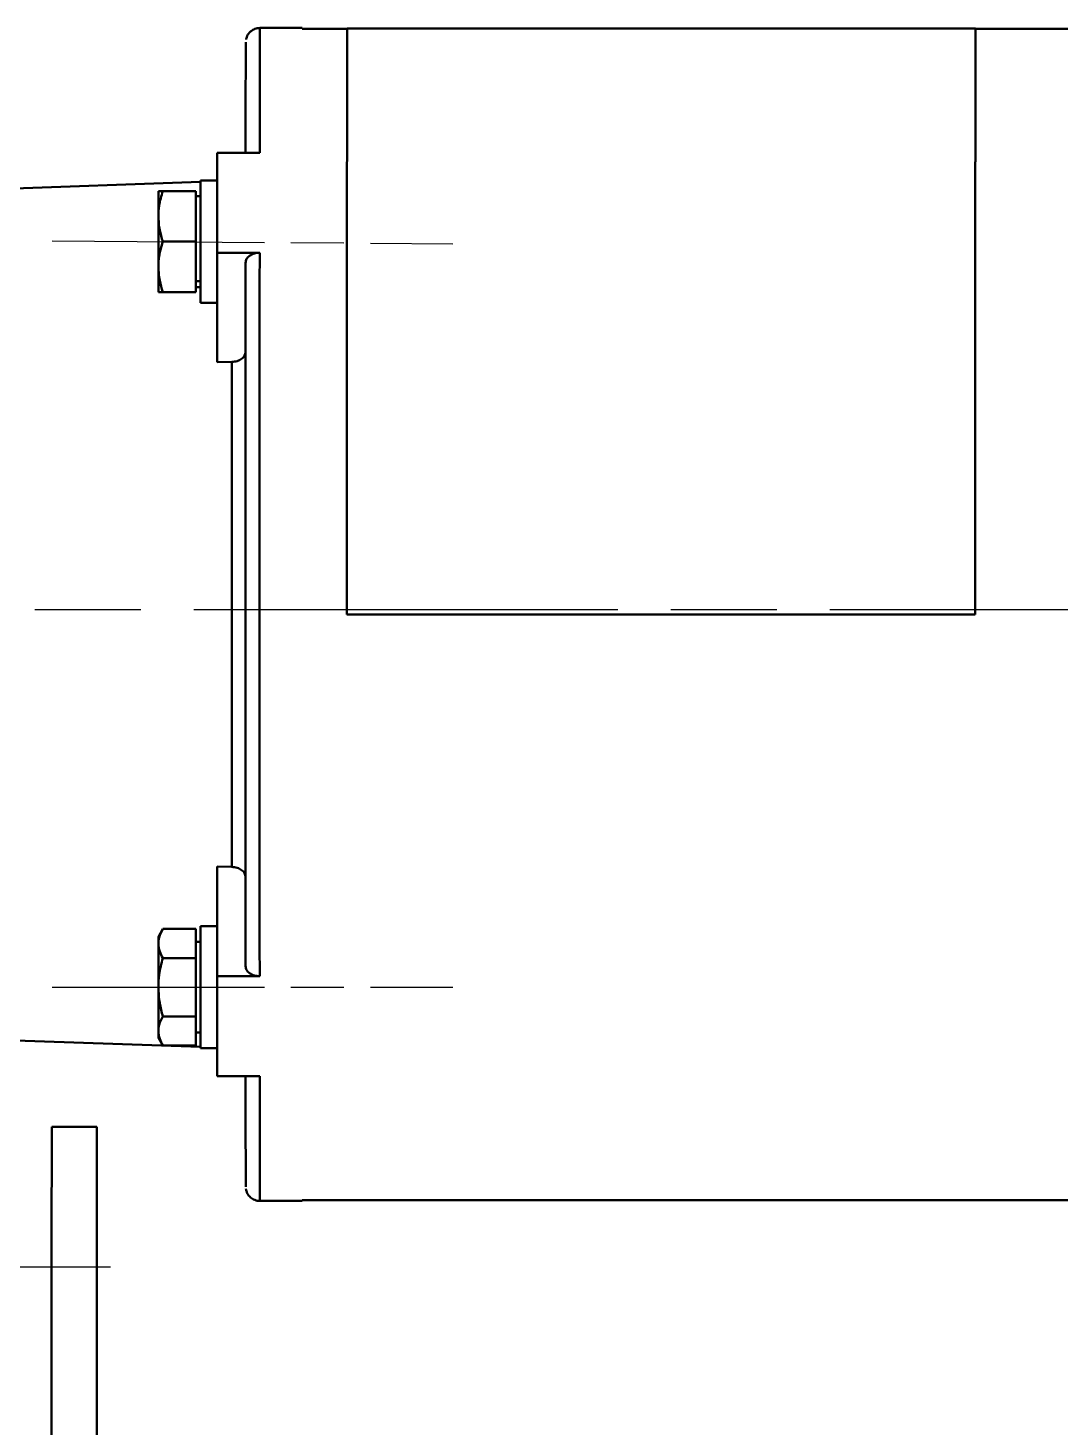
# Model space of a CAD drawing. Header units: millimetres. Extents: x 32504 to 36677, y 41990 to 42879.
# Drawn here: x 33156.43 to 33185.63, y 42759.3 to 42798.9 of the extents above; entities that cross this region are included whole.
import ezdxf

# ---------------------------------------------------------------- set-up
doc = ezdxf.new("R2010")
doc.units = ezdxf.units.MM
doc.linetypes.add('AM_ISO08W050', pattern=[18, 12, -1.5, 3, -1.5])
doc.linetypes.add('AM_ISO08W050x2', pattern=[9, 6, -0.75, 1.5, -0.75])
doc.layers.add('Duong_tam', color=4, linetype='AM_ISO08W050', lineweight=25)
doc.layers.add('Net_dam', color=7, linetype='Continuous', lineweight=50)

msp = doc.modelspace()

# ---------------------------------------------------------------- linework, layer by layer
at = {"layer": 'Duong_tam', "linetype": 'AM_ISO08W050x2'}
for p, q in [((33157.1159, 42792.8722), (33168.4535, 42792.7939)), ((33157.1158, 42771.7479), (33168.4517, 42771.7479)), ((33158.7622, 42763.826), (33147.9955, 42763.826))]:
    msp.add_line(p, q, dxfattribs=at)
at = {"layer": 'Duong_tam'}
msp.add_line((33227.1216, 42782.4288), (33147.2449, 42782.4288), dxfattribs=at)
at = {"layer": 'Net_dam'}
for p, q in [((33164.1902, 42798.8997), (33162.9902, 42798.8997)), ((33165.46, 42798.8783), (33164.1902, 42798.8783)), ((33183.2402, 42798.8834), (33165.4602, 42798.8834)), ((33196.8764, 42798.8783), (33183.2402, 42798.8783)), ((33161.7849, 42795.3664), (33162.9849, 42795.3664)), ((33161.307, 42794.5413), (33154.3902, 42794.2997)), ((33161.7844, 42794.5787), (33161.3072, 42794.5787)), ((33161.1798, 42794.2803), (33160.2438, 42794.2803)), ((33161.1798, 42794.2803), (33161.1794, 42792.8515)), ((33161.1806, 42794.2803), (33161.1798, 42794.2803)), ((33161.3066, 42794.1374), (33161.1802, 42794.1374)), ((33161.1807, 42794.1374), (33161.1806, 42794.2803)), ((33161.1794, 42792.8515), (33160.2433, 42792.8515)), ((33161.1794, 42792.8515), (33161.1798, 42791.4228)), ((33162.9835, 42792.538), (33161.7835, 42792.538)), ((33161.785, 42789.4374), (33161.7835, 42792.538)), ((33161.1798, 42791.4228), (33160.2438, 42791.4228)), ((33161.1798, 42791.4228), (33161.1806, 42791.4228)), ((33161.3065, 42791.7379), (33161.1799, 42791.7379)), ((33161.1802, 42791.5656), (33161.3066, 42791.5656)), ((33161.1806, 42791.4228), (33161.1807, 42791.5656)), ((33161.3072, 42791.1243), (33161.7842, 42791.1243)), ((33162.199, 42789.4477), (33161.785, 42789.4374)), ((33165.4516, 42782.2997), (33183.2316, 42782.2997)), ((33183.2316, 42782.2997), (33183.2316, 42782.2997)), ((33161.7835, 42772.0615), (33161.785, 42775.1621)), ((33161.785, 42775.1621), (33162.199, 42775.1517)), ((33160.2442, 42773.3977), (33160.1166, 42773.1767)), ((33161.1802, 42773.3977), (33160.2442, 42773.3977)), ((33161.1802, 42773.3977), (33161.1795, 42772.5728)), ((33161.1805, 42773.0338), (33161.1802, 42773.3977)), ((33161.7842, 42773.4751), (33161.3072, 42773.4751)), ((33161.3066, 42773.0338), (33161.1802, 42773.0338)), ((33161.1795, 42772.5728), (33160.2435, 42772.5728)), ((33161.1795, 42772.5728), (33161.1795, 42770.923)), ((33161.7835, 42772.0615), (33162.9835, 42772.0615)), ((33161.1795, 42770.923), (33160.2435, 42770.923)), ((33161.1795, 42770.923), (33161.1802, 42770.0981)), ((33161.1802, 42770.462), (33161.3066, 42770.462)), ((33161.1802, 42770.0981), (33161.1805, 42770.462)), ((33154.3902, 42770.2997), (33161.307, 42770.0582)), ((33160.1166, 42770.3192), (33160.2442, 42770.0981)), ((33161.1802, 42770.0981), (33160.2442, 42770.0981)), ((33161.3072, 42770.0207), (33161.7844, 42770.0207)), ((33162.9849, 42769.233), (33161.7849, 42769.233)), ((33158.3714, 42767.7947), (33157.1014, 42767.7947)), ((33158.3714, 42767.7947), (33158.3714, 42723.6587)), ((33162.9902, 42765.6997), (33164.1902, 42765.6997)), ((33164.1902, 42765.7211), (33214.0712, 42765.7211))]:
    msp.add_line(p, q, dxfattribs=at)
for points in [[(33162.9902, 42798.8997), (33162.9896, 42798.8631), (33162.9891, 42798.7533), (33162.9885, 42798.5708), (33162.9879, 42798.3166), (33162.9874, 42797.9915), (33162.9869, 42797.5972), (33162.9863, 42797.1354), (33162.9858, 42796.608), (33162.9854, 42796.0175), (33162.9849, 42795.3664)], [(33162.5853, 42795.3664), (33162.5855, 42795.7115), (33162.586, 42796.2829), (33162.5865, 42796.7931), (33162.587, 42797.2399), (33162.5875, 42797.6213), (33162.588, 42797.9357), (33162.5885, 42798.1816), (33162.5891, 42798.3581), (33162.5896, 42798.4643), (33162.5902, 42798.4996)], [(33165.4516, 42782.2997), (33165.4517, 42783.3843), (33165.4517, 42784.4643), (33165.4518, 42785.535), (33165.4519, 42786.5919), (33165.4521, 42787.6304), (33165.4523, 42788.646), (33165.4525, 42789.6345), (33165.4528, 42790.5915), (33165.4531, 42791.5131), (33165.4534, 42792.3952), (33165.4538, 42793.2341), (33165.4541, 42794.0261), (33165.4545, 42794.768), (33165.455, 42795.4564), (33165.4554, 42796.0885), (33165.4559, 42796.6616), (33165.4564, 42797.1732), (33165.4569, 42797.621), (33165.4574, 42798.0033), (33165.458, 42798.3183), (33165.4585, 42798.5647), (33165.4591, 42798.7415), (33165.4596, 42798.8479), (33165.4602, 42798.8834)], [(33183.2404, 42798.8783), (33183.2402, 42798.8834), (33183.2396, 42798.8479), (33183.2391, 42798.7415), (33183.2385, 42798.5647), (33183.238, 42798.3183), (33183.2374, 42798.0033), (33183.2369, 42797.621), (33183.2364, 42797.1732), (33183.2359, 42796.6616), (33183.2354, 42796.0885), (33183.235, 42795.4564), (33183.2345, 42794.768), (33183.2341, 42794.0261), (33183.2338, 42793.2341), (33183.2334, 42792.3952), (33183.2331, 42791.5131), (33183.2328, 42790.5915), (33183.2325, 42789.6345), (33183.2323, 42788.646), (33183.2321, 42787.6304), (33183.2319, 42786.5919), (33183.2318, 42785.535), (33183.2317, 42784.4643), (33183.2317, 42783.3843), (33183.2316, 42782.2997)], [(33183.2402, 42798.8783), (33183.2396, 42798.8428), (33183.2391, 42798.7365), (33183.2385, 42798.5597), (33183.238, 42798.3134), (33183.2374, 42797.9985), (33183.2369, 42797.6163), (33183.2364, 42797.1686), (33183.2359, 42796.6572), (33183.2354, 42796.0843), (33183.235, 42795.4524), (33183.2345, 42794.7642), (33183.2341, 42794.0225), (33183.2338, 42793.2307), (33183.2334, 42792.3921), (33183.2331, 42791.5103), (33183.2328, 42790.589), (33183.2325, 42789.6322), (33183.2323, 42788.6441), (33183.2321, 42787.6287), (33183.2319, 42786.5906), (33183.2318, 42785.534), (33183.2317, 42784.4637), (33183.2317, 42783.384), (33183.2316, 42782.2997)], [(33161.7843, 42794.3404), (33161.7844, 42794.4748), (33161.7844, 42794.6074), (33161.7845, 42794.7383), (33161.7846, 42794.8675), (33161.7847, 42794.9949), (33161.7848, 42795.1205), (33161.7848, 42795.2444), (33161.7849, 42795.3664)], [(33161.3072, 42791.1243), (33161.3072, 42791.1243), (33161.307, 42791.1626), (33161.3069, 42791.2721), (33161.3067, 42791.4482), (33161.3066, 42791.6836), (33161.3065, 42791.9682), (33161.3064, 42792.29), (33161.3063, 42792.6356), (33161.3063, 42792.9902), (33161.3064, 42793.339), (33161.3064, 42793.6673), (33161.3065, 42793.9611), (33161.3067, 42794.2081), (33161.3068, 42794.3979), (33161.307, 42794.5225), (33161.3072, 42794.5765), (33161.3072, 42794.5787)], [(33161.1802, 42794.1374), (33161.1801, 42794.1114), (33161.1799, 42794.0132), (33161.1798, 42793.8476), (33161.1797, 42793.624), (33161.1796, 42793.3555), (33161.1796, 42793.0578), (33161.1795, 42792.748), (33161.1796, 42792.4443), (33161.1796, 42792.1643), (33161.1797, 42791.9241), (33161.1799, 42791.7379)], [(33161.784, 42793.7269), (33161.784, 42793.8054), (33161.7841, 42793.8833), (33161.7841, 42793.9607), (33161.7841, 42794.0377), (33161.7842, 42794.1141), (33161.7842, 42794.1901), (33161.7843, 42794.2655), (33161.7843, 42794.3404)], [(33161.784, 42793.7269), (33161.784, 42793.8196), (33161.784, 42793.9084), (33161.7841, 42793.9929), (33161.7841, 42794.0728), (33161.7842, 42794.1478), (33161.7842, 42794.2176), (33161.7842, 42794.2819), (33161.7843, 42794.3404)], [(33160.1159, 42792.1371), (33160.1159, 42792.3048), (33160.1159, 42792.4817), (33160.1159, 42792.665), (33160.1158, 42792.8515), (33160.1159, 42793.038), (33160.1159, 42793.2213), (33160.1159, 42793.3983), (33160.1159, 42793.5659)], [(33161.7835, 42792.538), (33161.7835, 42792.6918), (33161.7836, 42792.8442), (33161.7836, 42792.9952), (33161.7837, 42793.1446), (33161.7838, 42793.2925), (33161.7838, 42793.4389), (33161.7839, 42793.5837), (33161.784, 42793.7269)], [(33162.5836, 42772.3464), (33162.5833, 42773.2133), (33162.583, 42774.1199), (33162.5827, 42775.0622), (33162.5825, 42776.0363), (33162.5823, 42777.0378), (33162.5821, 42778.0623), (33162.582, 42779.1053), (33162.5819, 42780.1623), (33162.5819, 42781.2287), (33162.5818, 42782.2997), (33162.5819, 42783.3708), (33162.5819, 42784.4371), (33162.582, 42785.4941), (33162.5821, 42786.5372), (33162.5823, 42787.5617), (33162.5825, 42788.5631), (33162.5827, 42789.5372), (33162.583, 42790.4796), (33162.5833, 42791.3862), (33162.5836, 42792.253)], [(33162.9835, 42792.538), (33162.9831, 42791.6476), (33162.9828, 42790.7159), (33162.9825, 42789.747), (33162.9823, 42788.7453), (33162.9821, 42787.7151), (33162.9819, 42786.661), (33162.9818, 42785.5877), (33162.9817, 42784.4998), (33162.9816, 42783.4022), (33162.9816, 42782.2997), (33162.9816, 42781.1973), (33162.9817, 42780.0997), (33162.9818, 42779.0118), (33162.9819, 42777.9384), (33162.9821, 42776.8843), (33162.9823, 42775.8541), (33162.9825, 42774.8524), (33162.9828, 42773.8836), (33162.9831, 42772.9519), (33162.9835, 42772.0615)], [(33162.1978, 42782.2997), (33162.1978, 42783.2525), (33162.1979, 42784.1996), (33162.198, 42785.1352), (33162.1981, 42786.0536), (33162.1983, 42786.9494), (33162.1985, 42787.8172), (33162.1987, 42788.6516), (33162.199, 42789.4477)], [(33162.199, 42775.1517), (33162.1987, 42775.9478), (33162.1985, 42776.7822), (33162.1983, 42777.65), (33162.1981, 42778.5458), (33162.198, 42779.4643), (33162.1979, 42780.3999), (33162.1978, 42781.3469), (33162.1978, 42782.2997)], [(33161.3072, 42770.0207), (33161.3072, 42770.0263), (33161.307, 42770.0909), (33161.3068, 42770.2255), (33161.3067, 42770.4243), (33161.3065, 42770.6789), (33161.3064, 42770.9786), (33161.3064, 42771.3107), (33161.3063, 42771.6613), (33161.3063, 42772.0156), (33161.3064, 42772.3586), (33161.3065, 42772.6758), (33161.3066, 42772.9538), (33161.3067, 42773.181), (33161.3069, 42773.3478), (33161.3071, 42773.447), (33161.3072, 42773.4751)], [(33160.1158, 42771.7479), (33160.1159, 42771.9344), (33160.1159, 42772.1177), (33160.1159, 42772.2947), (33160.1159, 42772.4623), (33160.116, 42772.6177), (33160.1161, 42772.7582), (33160.1161, 42772.8814), (33160.1162, 42772.9853)], [(33161.1802, 42773.0338), (33161.1802, 42773.0296), (33161.18, 42772.9676), (33161.1799, 42772.8347), (33161.1797, 42772.6387), (33161.1796, 42772.3909), (33161.1796, 42772.1057), (33161.1795, 42771.7997), (33161.1796, 42771.4907), (33161.1796, 42771.1967), (33161.1797, 42770.9347), (33161.1798, 42770.7199), (33161.1799, 42770.5649), (33161.1801, 42770.4787), (33161.1802, 42770.462)], [(33161.784, 42770.8725), (33161.7839, 42771.0158), (33161.7838, 42771.1606), (33161.7838, 42771.3069), (33161.7837, 42771.4549), (33161.7836, 42771.6043), (33161.7836, 42771.7552), (33161.7835, 42771.9076), (33161.7835, 42772.0615)], [(33160.1162, 42770.5106), (33160.1161, 42770.6144), (33160.1161, 42770.7376), (33160.116, 42770.8781), (33160.1159, 42771.0335), (33160.1159, 42771.2012), (33160.1159, 42771.3781), (33160.1159, 42771.5614), (33160.1158, 42771.7479)], [(33161.7843, 42770.259), (33161.7843, 42770.3339), (33161.7842, 42770.4094), (33161.7842, 42770.4853), (33161.7841, 42770.5617), (33161.7841, 42770.6387), (33161.7841, 42770.7161), (33161.784, 42770.7941), (33161.784, 42770.8725)], [(33161.7843, 42770.259), (33161.7842, 42770.3175), (33161.7842, 42770.3818), (33161.7842, 42770.4516), (33161.7841, 42770.5266), (33161.7841, 42770.6065), (33161.784, 42770.6911), (33161.784, 42770.7798), (33161.784, 42770.8725)], [(33161.7849, 42769.233), (33161.7848, 42769.3551), (33161.7848, 42769.4789), (33161.7847, 42769.6045), (33161.7846, 42769.7319), (33161.7845, 42769.8611), (33161.7844, 42769.992), (33161.7844, 42770.1247), (33161.7843, 42770.259)], [(33162.5902, 42766.0998), (33162.5896, 42766.1352), (33162.5891, 42766.2413), (33162.5885, 42766.4178), (33162.588, 42766.6637), (33162.5875, 42766.9781), (33162.587, 42767.3595), (33162.5865, 42767.8063), (33162.586, 42768.3165), (33162.5855, 42768.8879), (33162.5853, 42769.233)], [(33162.9849, 42769.233), (33162.9854, 42768.5819), (33162.9858, 42767.9914), (33162.9863, 42767.464), (33162.9869, 42767.0022), (33162.9874, 42766.6079), (33162.9879, 42766.2829), (33162.9885, 42766.0286), (33162.9891, 42765.8462), (33162.9896, 42765.7364), (33162.9902, 42765.6997)], [(33157.0924, 42758.895), (33157.0928, 42759.8715), (33157.0932, 42760.8033), (33157.0937, 42761.6876), (33157.0941, 42762.5214), (33157.0946, 42763.3019), (33157.0951, 42764.0267), (33157.0957, 42764.6933), (33157.0962, 42765.2996), (33157.0968, 42765.8437), (33157.0974, 42766.3237), (33157.098, 42766.738), (33157.0986, 42767.0854), (33157.0992, 42767.3647), (33157.0998, 42767.575), (33157.1005, 42767.7155), (33157.1011, 42767.7859), (33157.1014, 42767.7947)]]:
    msp.add_lwpolyline(points, dxfattribs=at)
for centre, radius, start, end in [((33421.7042, 42793.6896), 261.5883, 179.870627, 180.027097), ((33421.7042, 42792.0134), 261.5883, 179.972903, 180.129373), ((33180.7737, 42791.6895), 19.5939, 179.85831, 180.36207), ((33197.9177, 42773.0084), 37.8015, 179.74494, 180.03507), ((33197.9177, 42770.4874), 37.8015, 179.96493, 180.25506)]:
    msp.add_arc(centre, radius, start, end, dxfattribs=at)
for points, knots in [([(33162.9878, 42798.8987), (33162.9391, 42798.8937), (33162.851, 42798.8847), (33162.7453, 42798.8217), (33162.6744, 42798.7508), (33162.6308, 42798.6804), (33162.6066, 42798.6185), (33162.5995, 42798.5847), (33162.5966, 42798.5709)], [0, 0, 0, 0, 0.2598743, 0.4710617, 0.6470001, 0.7954659, 0.916432, 1, 1, 1, 1]), ([(33160.2438, 42794.2803), (33160.2025, 42794.1437), (33160.1317, 42793.9091), (33160.1206, 42793.6671), (33160.1159, 42793.5659)], [0, 0, 0, 0, 0.5819524, 1, 1, 1, 1]), ([(33160.1166, 42794.2803), (33160.124, 42794.2803), (33160.1379, 42794.2803), (33160.2102, 42794.2803), (33160.2438, 42794.2803)], [0, 0, 0, 0, 0.5352511, 1, 1, 1, 1]), ([(33160.1159, 42793.5659), (33160.1234, 42793.4363), (33160.1374, 42793.1943), (33160.2097, 42792.9603), (33160.2433, 42792.8515)], [0, 0, 0, 0, 0.5352511, 1, 1, 1, 1]), ([(33160.2433, 42792.8515), (33160.2022, 42792.715), (33160.1314, 42792.4803), (33160.1205, 42792.2383), (33160.1159, 42792.1371)], [0, 0, 0, 0, 0.5819524, 1, 1, 1, 1]), ([(33162.9835, 42792.538), (33162.9322, 42792.534), (33162.8541, 42792.528), (33162.761, 42792.492), (33162.6791, 42792.4444), (33162.6013, 42792.3645), (33162.5895, 42792.2902), (33162.5836, 42792.253)], [0, 0, 0, 0, 0.2435059, 0.3704213, 0.5004716, 0.7501946, 1, 1, 1, 1]), ([(33160.1159, 42792.1371), (33160.1235, 42792.0076), (33160.1376, 42791.7655), (33160.2101, 42791.5315), (33160.2438, 42791.4228)], [0, 0, 0, 0, 0.5352511, 1, 1, 1, 1]), ([(33160.2438, 42791.4228), (33160.2026, 42791.4228), (33160.132, 42791.4228), (33160.1211, 42791.4228), (33160.1166, 42791.4228)], [0, 0, 0, 0, 0.5819524, 1, 1, 1, 1]), ([(33162.5849, 42789.7341), (33162.5792, 42789.6976), (33162.5679, 42789.6246), (33162.48, 42789.5313), (33162.353, 42789.4641), (33162.2503, 42789.4532), (33162.199, 42789.4477)], [0, 0, 0, 0, 0.2502615, 0.5003371, 0.7502294, 1, 1, 1, 1]), ([(33162.199, 42775.1517), (33162.2503, 42775.1462), (33162.353, 42775.1353), (33162.48, 42775.0681), (33162.5679, 42774.9748), (33162.5792, 42774.9018), (33162.5849, 42774.8653)], [0, 0, 0, 0, 0.2497706, 0.4996629, 0.7497385, 1, 1, 1, 1]), ([(33160.2442, 42773.3977), (33160.2029, 42773.3189), (33160.132, 42773.1834), (33160.1209, 42773.0437), (33160.1162, 42772.9853)], [0, 0, 0, 0, 0.5819524, 1, 1, 1, 1]), ([(33160.1162, 42772.9853), (33160.1237, 42772.9104), (33160.1376, 42772.7707), (33160.2099, 42772.6356), (33160.2435, 42772.5728)], [0, 0, 0, 0, 0.53525105, 1, 1, 1, 1]), ([(33160.2435, 42772.5728), (33160.2023, 42772.4151), (33160.1315, 42772.1442), (33160.1204, 42771.8647), (33160.1158, 42771.7479)], [0, 0, 0, 0, 0.5819524, 1, 1, 1, 1]), ([(33162.5836, 42772.3464), (33162.5895, 42772.3093), (33162.6013, 42772.235), (33162.6791, 42772.155), (33162.761, 42772.1074), (33162.8541, 42772.0715), (33162.9322, 42772.0654), (33162.9835, 42772.0615)], [0, 0, 0, 0, 0.2498055, 0.4995284, 0.6295739, 0.7564877, 1, 1, 1, 1]), ([(33160.1158, 42771.7479), (33160.1234, 42771.5983), (33160.1374, 42771.3188), (33160.2098, 42771.0486), (33160.2435, 42770.923)], [0, 0, 0, 0, 0.5352511, 1, 1, 1, 1]), ([(33160.2435, 42770.923), (33160.2023, 42770.8442), (33160.1316, 42770.7087), (33160.1208, 42770.569), (33160.1162, 42770.5106)], [0, 0, 0, 0, 0.5819524, 1, 1, 1, 1]), ([(33160.1162, 42770.5106), (33160.1238, 42770.4358), (33160.138, 42770.296), (33160.2105, 42770.1609), (33160.2442, 42770.0981)], [0, 0, 0, 0, 0.5352511, 1, 1, 1, 1]), ([(33162.5952, 42766.0375), (33162.5957, 42766.0339), (33162.5982, 42766.0171), (33162.6111, 42765.9659), (33162.647, 42765.8853), (33162.7232, 42765.7905), (33162.8432, 42765.7222), (33162.9416, 42765.6911), (33162.9907, 42765.7004), (33162.9926, 42765.7008)], [0, 0, 0, 0, 0.0264886, 0.1238956, 0.2671024, 0.4957884, 0.7391772, 0.9898106, 1, 1, 1, 1])]:
    msp.add_open_spline(points, degree=3, knots=knots, dxfattribs=at)

doc.saveas('drawing.dxf')
